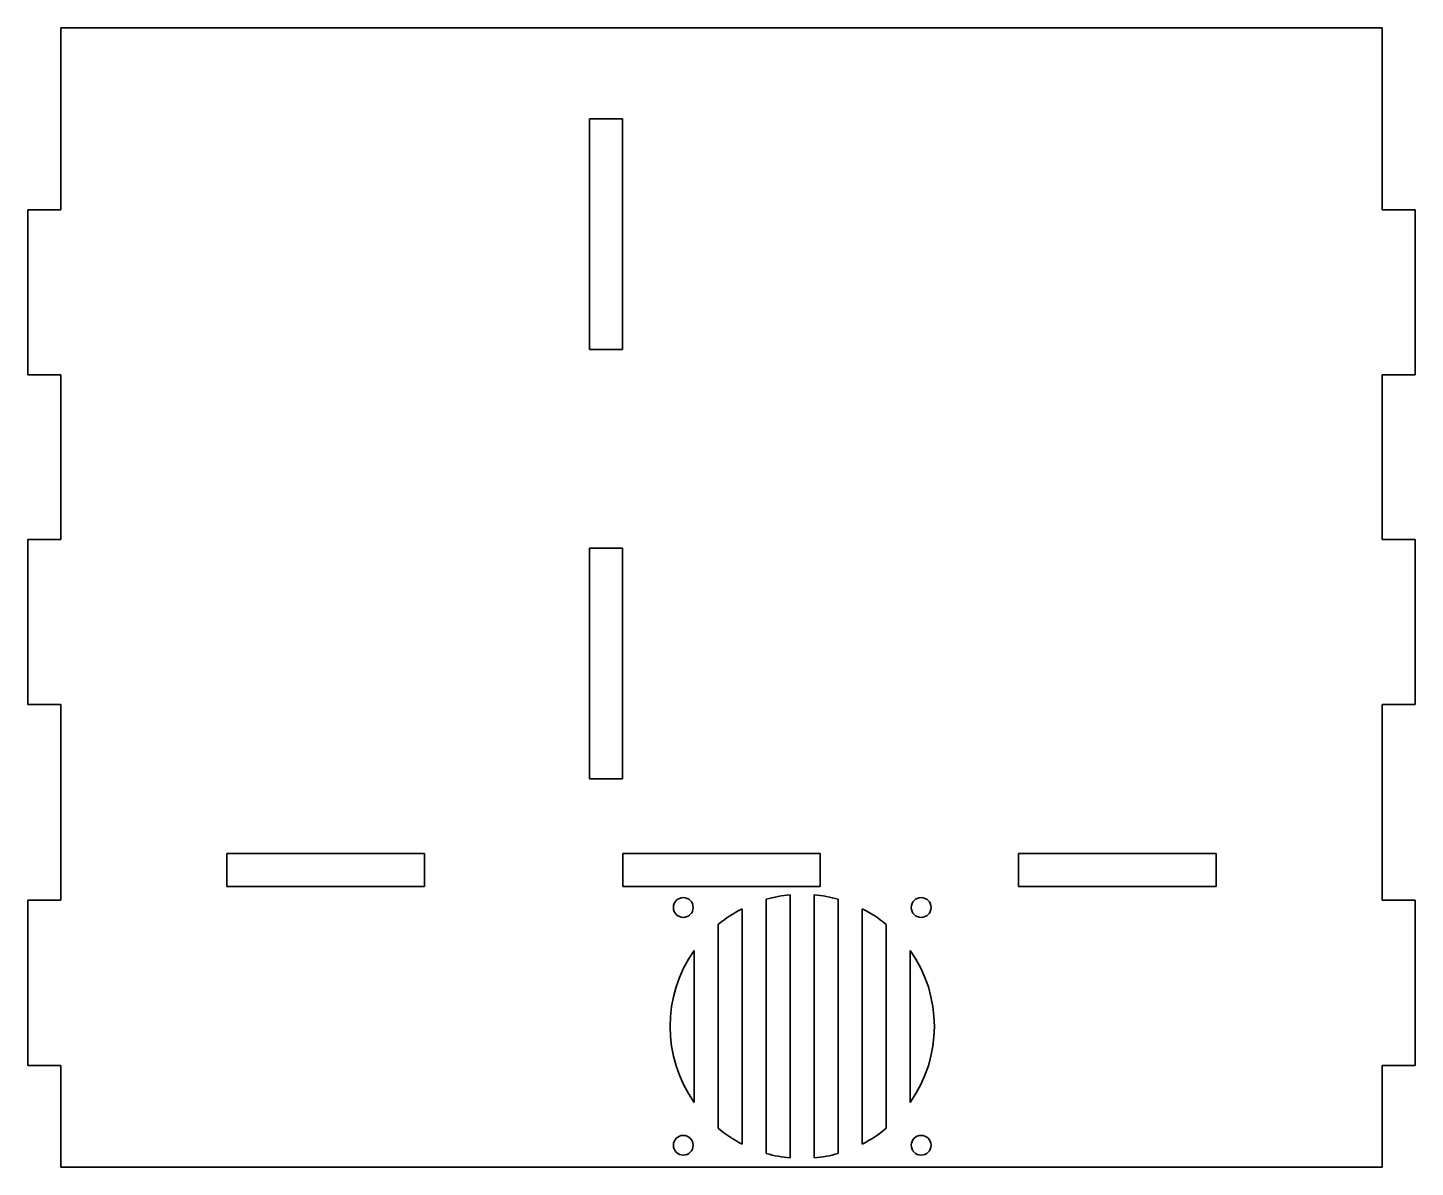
# Model space of a CAD drawing. Extents: x 384 to 804, y 248 to 593.
import ezdxf

# ---------------------------------------------------------------- set-up
doc = ezdxf.new("R2010")
doc.units = 0

msp = doc.modelspace()

# ---------------------------------------------------------------- linework, layer by layer
at = {"color": 7, "lineweight": 35}
for p, q in [((394.5, 593), (794.5, 593)), ((394.5, 537.900024), (394.5, 593)), ((794.5, 593), (794.5, 537.900024)), ((554.5, 495.600006), (554.5, 565.400024)), ((564.5, 565.400024), (564.5, 495.600006)), ((384.5, 487.899994), (384.5, 537.900024)), ((804.5, 537.900024), (804.5, 487.899994)), ((394.5, 438.100006), (394.5, 487.899994)), ((794.5, 487.899994), (794.5, 438.100006)), ((384.5, 388.100006), (384.5, 438.100006)), ((804.5, 438.100006), (804.5, 388.100006)), ((554.5, 365.600006), (554.5, 435.399994)), ((564.5, 435.399994), (564.5, 365.600006)), ((394.5, 328.830017), (394.5, 388.100006)), ((794.5, 388.100006), (794.5, 328.830017)), ((444.799988, 343), (504.600006, 343)), ((564.599976, 343), (624.400024, 343)), ((684.400024, 343), (744.200012, 343)), ((504.600006, 333), (444.799988, 333)), ((624.400024, 333), (564.599976, 333)), ((744.200012, 333), (684.400024, 333)), ((384.5, 278.829987), (384.5, 328.830017)), ((608.020874, 252.166351), (608.020874, 329.133667)), ((615.29364, 250.815628), (615.29364, 330.484375)), ((622.566345, 250.815628), (622.566345, 330.484375)), ((629.839111, 252.166351), (629.839111, 329.133667)), ((804.5, 328.830017), (804.5, 278.829987)), ((600.748169, 255.021057), (600.748169, 326.278931)), ((637.111816, 255.021057), (637.111816, 326.278931)), ((593.475464, 259.794434), (593.475464, 321.505554)), ((644.384521, 321.505554), (644.384521, 259.794434)), ((586.202759, 267.651611), (586.202759, 313.648376)), ((651.657288, 267.651611), (651.657288, 313.648376)), ((394.5, 248), (394.5, 278.829987)), ((794.5, 278.829987), (794.5, 248)), ((794.5, 248), (394.5, 248))]:
    msp.add_line(p, q, dxfattribs=at)
at = {"color": 7, "lineweight": 35, "ltscale": 0.25}
for p, q in [((554.5, 565.400024), (564.5, 565.400024)), ((384.5, 537.900024), (394.5, 537.900024)), ((794.5, 537.900024), (804.5, 537.900024)), ((564.5, 495.600006), (554.5, 495.600006)), ((394.5, 487.899994), (384.5, 487.899994)), ((804.5, 487.899994), (794.5, 487.899994)), ((384.5, 438.100006), (394.5, 438.100006)), ((794.5, 438.100006), (804.5, 438.100006)), ((554.5, 435.399994), (564.5, 435.399994)), ((394.5, 388.100006), (384.5, 388.100006)), ((804.5, 388.100006), (794.5, 388.100006)), ((564.5, 365.600006), (554.5, 365.600006)), ((444.799988, 333), (444.799988, 343)), ((504.600006, 343), (504.600006, 333)), ((564.599976, 333), (564.599976, 343)), ((624.400024, 343), (624.400024, 333)), ((684.400024, 333), (684.400024, 343)), ((744.200012, 343), (744.200012, 333)), ((384.5, 328.830017), (394.5, 328.830017)), ((794.5, 328.830017), (804.5, 328.830017)), ((394.5, 278.829987), (384.5, 278.829987)), ((804.5, 278.829987), (794.5, 278.829987))]:
    msp.add_line(p, q, dxfattribs=at)
at = {"color": 7, "lineweight": 35}
for centre in [(582.929993, 326.649994), (654.929993, 326.649994), (582.929993, 254.649994), (654.929993, 254.649994)]:
    msp.add_circle(centre, 3, dxfattribs=at)
for start, end in [(95.215911, 105.826623), (74.173382, 84.784094), (117.035688, 129.521191), (50.478803, 62.964304), (144.903201, 215.096799), (324.903199, 35.096801), (230.478809, 242.964312), (297.035696, 309.521197), (254.173377, 264.784089), (275.215906, 285.826618)]:
    msp.add_arc((618.929993, 290.649994), 40, start, end, dxfattribs=at)

doc.saveas('drawing.dxf')
